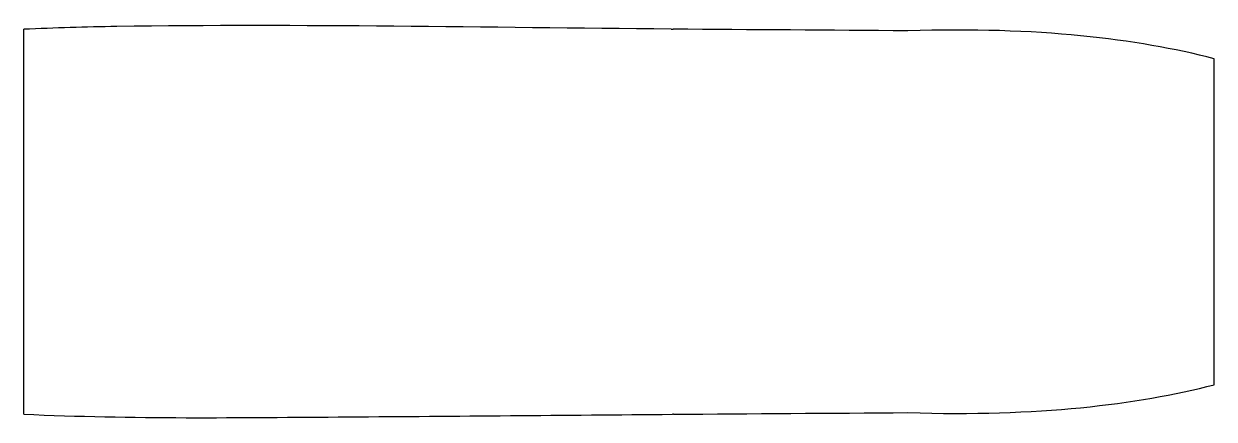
# Model space of a CAD drawing. Header units: millimetres. Extents: x -2555 to -602, y 266 to 914.
import ezdxf

# ---------------------------------------------------------------- set-up
doc = ezdxf.new("R2010")
doc.units = ezdxf.units.MM

msp = doc.modelspace()

# ---------------------------------------------------------------- linework, layer by layer
at = {"color": 7, "linetype": 'Continuous', "lineweight": 25}
for p, q in [((-2555, 274.4), (-2555, 905.3)), ((-2402.6, 909.8), (-2402.6, 909.8)), ((-1492.7, 905.6), (-1489.5, 905.6)), ((-602.1, 322.6), (-602.1, 857.1)), ((-1488.9, 274.2), (-1490.9, 274.2))]:
    msp.add_line(p, q, dxfattribs=at)
for points in [[(-2402.6, 909.8), (-2453.4, 909), (-2504.2, 907.7), (-2555, 905.3)], [(-1492.7, 905.6), (-1796, 908), (-2099.4, 914.3), (-2402.6, 909.8)], [(-1104.5, 902.9), (-1232.9, 903.7), (-1361.2, 904.6), (-1489.5, 905.6)], [(-602.1, 857.1), (-729.1, 889.8), (-891.9, 909.5), (-1104.5, 902.9)], [(-1104.5, 276.9), (-891.9, 270.2), (-729.1, 290), (-602.1, 322.6)], [(-1488.9, 274.2), (-1360.8, 275.2), (-1232.7, 276.1), (-1104.5, 276.9)]]:
    msp.add_open_spline(points, degree=3, dxfattribs=at)
msp.add_open_spline([(-2555, 274.4), (-2377.6, 266.2), (-2200.1, 268.7), (-1845.3, 271.2), (-1668.1, 272.8), (-1490.9, 274.2)], degree=3, knots=[0, 0, 0, 0, 0.5, 0.5, 0.9991995, 0.9991995, 0.9991995, 0.9991995], dxfattribs=at)

doc.saveas('drawing.dxf')
